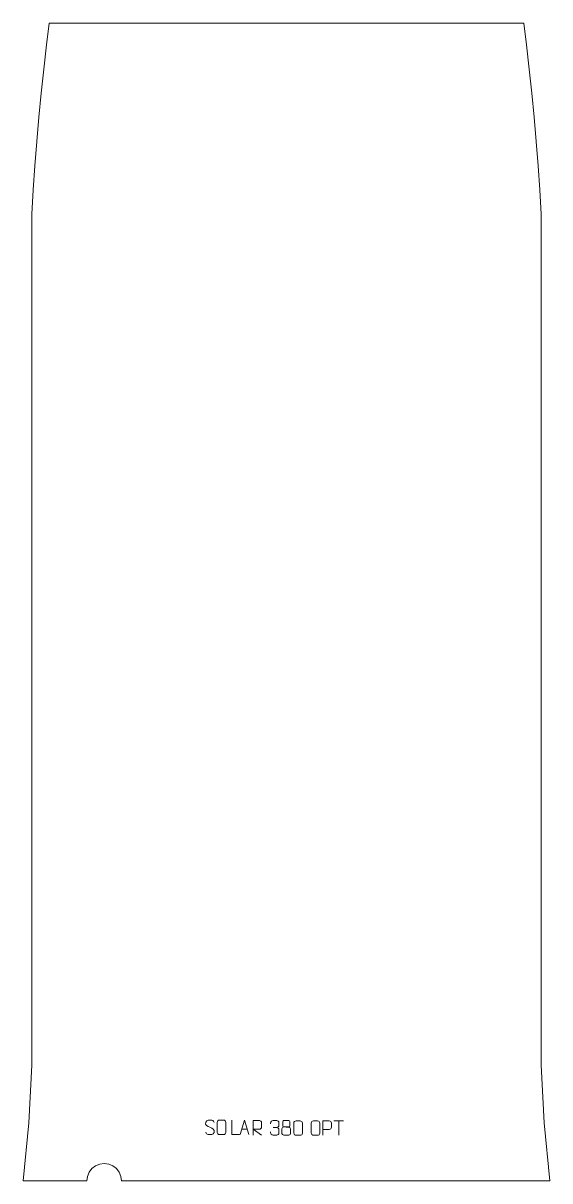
# Model space of a CAD drawing. Header units: millimetres. Extents: x -455 to 455, y -1471 to 529.
import ezdxf

# ---------------------------------------------------------------- set-up
doc = ezdxf.new("R2010")
doc.units = ezdxf.units.MM
doc.header["$MEASUREMENT"] = 0
doc.layers.add('layer 1', color=7, linetype='Continuous')

msp = doc.modelspace()

# ---------------------------------------------------------------- linework, layer by layer
at = {"layer": 'layer 1', "color": 242, "lineweight": 9}
msp.add_open_spline([(454.9995, -1470.7751), (454.9995, -1470.7751), (-285.0006, -1470.7751), (-285.0006, -1470.7751), (-285.0006, -1470.7751), (-285.0006, -1470.7751), (-286.0222, -1463.0104), (-286.0222, -1463.0104), (-286.0222, -1463.0104), (-286.0222, -1463.0104), (-289.0196, -1455.7755), (-289.0196, -1455.7755), (-289.0196, -1455.7755), (-289.0196, -1455.7755), (-293.7869, -1449.5625), (-293.7869, -1449.5625), (-293.7869, -1449.5625), (-293.7869, -1449.5625), (-300.0003, -1444.7951), (-300.0003, -1444.7951), (-300.0003, -1444.7951), (-300.0003, -1444.7951), (-307.2353, -1441.7978), (-307.2353, -1441.7978), (-307.2353, -1441.7978), (-307.2353, -1441.7978), (-314.9996, -1440.7762), (-314.9996, -1440.7762), (-314.9996, -1440.7762), (-314.9996, -1440.7762), (-322.7654, -1441.7978), (-322.7654, -1441.7978), (-322.7654, -1441.7978), (-322.7654, -1441.7978), (-330.0004, -1444.7951), (-330.0004, -1444.7951), (-330.0004, -1444.7951), (-330.0004, -1444.7951), (-336.2138, -1449.5625), (-336.2138, -1449.5625), (-336.2138, -1449.5625), (-336.2138, -1449.5625), (-340.9811, -1455.7755), (-340.9811, -1455.7755), (-340.9811, -1455.7755), (-340.9811, -1455.7755), (-343.9781, -1463.0104), (-343.9781, -1463.0104), (-343.9781, -1463.0104), (-343.9781, -1463.0104), (-344.9997, -1470.7751), (-344.9997, -1470.7751), (-344.9997, -1470.7751), (-344.9997, -1470.7751), (-454.9995, -1470.7751), (-454.9995, -1470.7751), (-454.9995, -1470.7751), (-454.9995, -1470.7751), (-444.9997, -1370.7762), (-444.9997, -1370.7762), (-444.9997, -1370.7762), (-444.9997, -1370.7762), (-440.0002, -1270.7762), (-440.0002, -1270.7762), (-440.0002, -1270.7762), (-440.0002, -1270.7762), (-440.0002, 199.2236), (-440.0002, 199.2236), (-440.0002, 199.2236), (-440.0002, 199.2236), (-437.5342, 241.0897), (-437.5342, 241.0897), (-437.5342, 241.0897), (-437.5342, 241.0897), (-434.6812, 282.9327), (-434.6812, 282.9327), (-434.6812, 282.9327), (-434.6812, 282.9327), (-431.4422, 324.7459), (-431.4422, 324.7459), (-431.4422, 324.7459), (-431.4422, 324.7459), (-427.8182, 366.5293), (-427.8182, 366.5293), (-427.8182, 366.5293), (-427.8182, 366.5293), (-423.81, 408.2762), (-423.81, 408.2762), (-423.81, 408.2762), (-423.81, 408.2762), (-419.4158, 449.9841), (-419.4158, 449.9841), (-419.4158, 449.9841), (-419.4158, 449.9841), (-414.6388, 491.6502), (-414.6388, 491.6502), (-414.6388, 491.6502), (-414.6388, 491.6502), (-409.9783, 529.2231), (-409.9783, 529.2231), (-409.9783, 529.2231), (-409.9783, 529.2231), (409.9783, 529.2231), (409.9783, 529.2231), (409.9783, 529.2231), (409.9783, 529.2231), (414.6377, 491.6502), (414.6377, 491.6502), (414.6377, 491.6502), (414.6377, 491.6502), (419.4158, 449.9841), (419.4158, 449.9841), (419.4158, 449.9841), (419.4158, 449.9841), (423.8089, 408.2762), (423.8089, 408.2762), (423.8089, 408.2762), (423.8089, 408.2762), (427.8182, 366.5293), (427.8182, 366.5293), (427.8182, 366.5293), (427.8182, 366.5293), (431.4411, 324.7459), (431.4411, 324.7459), (431.4411, 324.7459), (431.4411, 324.7459), (434.6801, 282.9327), (434.6801, 282.9327), (434.6801, 282.9327), (434.6801, 282.9327), (437.5327, 241.0897), (437.5327, 241.0897), (437.5327, 241.0897), (437.5327, 241.0897), (439.9987, 199.2236), (439.9987, 199.2236), (439.9987, 199.2236), (439.9987, 199.2236), (439.9987, -1270.7762), (439.9987, -1270.7762), (439.9987, -1270.7762), (439.9987, -1270.7762), (444.9986, -1370.7762), (444.9986, -1370.7762), (444.9986, -1370.7762), (444.9986, -1370.7762), (454.9995, -1470.7751), (454.9995, -1470.7751)], degree=3, knots=[0, 0, 0, 0, 0.026315789, 0.026315789, 0.026315789, 0.026315789, 0.052631579, 0.052631579, 0.052631579, 0.052631579, 0.078947368, 0.078947368, 0.078947368, 0.078947368, 0.105263158, 0.105263158, 0.105263158, 0.105263158, 0.131578947, 0.131578947, 0.131578947, 0.131578947, 0.157894737, 0.157894737, 0.157894737, 0.157894737, 0.184210526, 0.184210526, 0.184210526, 0.184210526, 0.210526316, 0.210526316, 0.210526316, 0.210526316, 0.236842105, 0.236842105, 0.236842105, 0.236842105, 0.263157895, 0.263157895, 0.263157895, 0.263157895, 0.289473684, 0.289473684, 0.289473684, 0.289473684, 0.315789474, 0.315789474, 0.315789474, 0.315789474, 0.342105263, 0.342105263, 0.342105263, 0.342105263, 0.368421053, 0.368421053, 0.368421053, 0.368421053, 0.394736842, 0.394736842, 0.394736842, 0.394736842, 0.421052632, 0.421052632, 0.421052632, 0.421052632, 0.447368421, 0.447368421, 0.447368421, 0.447368421, 0.473684211, 0.473684211, 0.473684211, 0.473684211, 0.5, 0.5, 0.5, 0.5, 0.526315789, 0.526315789, 0.526315789, 0.526315789, 0.552631579, 0.552631579, 0.552631579, 0.552631579, 0.578947368, 0.578947368, 0.578947368, 0.578947368, 0.605263158, 0.605263158, 0.605263158, 0.605263158, 0.631578947, 0.631578947, 0.631578947, 0.631578947, 0.657894737, 0.657894737, 0.657894737, 0.657894737, 0.684210526, 0.684210526, 0.684210526, 0.684210526, 0.710526316, 0.710526316, 0.710526316, 0.710526316, 0.736842105, 0.736842105, 0.736842105, 0.736842105, 0.763157895, 0.763157895, 0.763157895, 0.763157895, 0.789473684, 0.789473684, 0.789473684, 0.789473684, 0.815789474, 0.815789474, 0.815789474, 0.815789474, 0.842105263, 0.842105263, 0.842105263, 0.842105263, 0.868421053, 0.868421053, 0.868421053, 0.868421053, 0.894736842, 0.894736842, 0.894736842, 0.894736842, 0.921052632, 0.921052632, 0.921052632, 0.921052632, 0.947368421, 0.947368421, 0.947368421, 0.947368421, 1, 1, 1, 1], dxfattribs=at)
at = {"layer": 'layer 1', "color": 250, "lineweight": 9}
for points, knots in [([(-132.2903, -1378.1653), (-136.5386, -1376.6949), (-141.4467, -1374.8991), (-139.4416, -1369.3788), (-139.4416, -1369.3788), (-137.9381, -1365.2389), (-132.7245, -1365.6274), (-129.1209, -1366.2285), (-129.1209, -1366.2285), (-126.2603, -1366.7057), (-125.3956, -1367.9189), (-125.085, -1370.003)], [0, 0, 0, 0, 0.25, 0.25, 0.25, 0.25, 0.5, 0.5, 0.5, 0.5, 1, 1, 1, 1]), ([(-132.2903, -1378.1654), (-128.2717, -1379.8121), (-123.2422, -1381.7004), (-125.0762, -1387.0607), (-125.0762, -1387.0607), (-126.536, -1391.3271), (-131.4468, -1391.0704), (-135.1729, -1390.5157), (-135.1729, -1390.5157), (-137.9229, -1390.1059), (-139.1438, -1388.8924), (-139.5218, -1386.7802)], [0, 0, 0, 0, 0.25, 0.25, 0.25, 0.25, 0.5, 0.5, 0.5, 0.5, 1, 1, 1, 1]), ([(-115.8153, -1365.8627), (-113.4896, -1365.8627), (-111.1635, -1365.8627), (-108.8374, -1365.8627), (-108.8374, -1365.8627), (-106.8908, -1365.8271), (-104.8994, -1367.3187), (-104.8727, -1369.7563), (-104.8727, -1369.7563), (-104.8731, -1375.5032), (-104.8731, -1381.2505), (-104.8727, -1386.9982), (-104.8727, -1386.9982), (-105.0125, -1389.3216), (-106.6897, -1390.8012), (-108.8374, -1390.812), (-108.8374, -1390.812), (-111.1693, -1390.8116), (-113.5012, -1390.8116), (-115.8327, -1390.812), (-115.8327, -1390.812), (-117.7577, -1390.9174), (-119.7298, -1389.0329), (-119.7186, -1387.0156), (-119.7186, -1387.0156), (-119.7183, -1381.2455), (-119.7183, -1375.4758), (-119.7186, -1369.7065), (-119.7186, -1369.7065), (-119.7144, -1367.5684), (-117.9677, -1365.8492), (-115.8153, -1365.8627)], [0, 0, 0, 0, 0.111111111, 0.111111111, 0.111111111, 0.111111111, 0.222222222, 0.222222222, 0.222222222, 0.222222222, 0.333333333, 0.333333333, 0.333333333, 0.333333333, 0.444444444, 0.444444444, 0.444444444, 0.444444444, 0.555555556, 0.555555556, 0.555555556, 0.555555556, 0.666666667, 0.666666667, 0.666666667, 0.666666667, 0.777777778, 0.777777778, 0.777777778, 0.777777778, 1, 1, 1, 1]), ([(-81.3466, -1390.816), (-81.3466, -1390.816), (-94.2957, -1390.816), (-94.2957, -1390.816), (-94.2957, -1390.816), (-94.2957, -1390.816), (-94.2957, -1365.8624), (-94.2957, -1365.8624)], [0, 0, 0, 0, 0.333333333, 0.333333333, 0.333333333, 0.333333333, 1, 1, 1, 1]), ([(-79.7662, -1390.8159), (-79.7662, -1390.8159), (-72.3952, -1365.8624), (-72.3952, -1365.8624), (-72.3952, -1365.8624), (-72.3952, -1365.8624), (-64.8253, -1390.8159), (-64.8253, -1390.8159)], [0, 0, 0, 0, 0.333333333, 0.333333333, 0.333333333, 0.333333333, 1, 1, 1, 1]), ([(-57.7135, -1391.6586), (-57.7135, -1391.6586), (-57.7135, -1366.7051), (-57.7135, -1366.7051), (-57.7135, -1366.7051), (-54.1187, -1366.7051), (-50.5232, -1366.7051), (-46.928, -1366.7051), (-46.928, -1366.7051), (-44.6027, -1366.7428), (-43.0454, -1368.2328), (-43.0495, -1370.5992), (-43.0495, -1370.5992), (-43.0499, -1372.6347), (-43.0499, -1375.6941), (-43.0495, -1377.7301), (-43.0495, -1377.7301), (-43.056, -1379.6056), (-44.8683, -1381.5474), (-46.8778, -1381.5665), (-46.8778, -1381.5665), (-46.8778, -1381.5665), (-57.7135, -1381.5665), (-57.7135, -1381.5665), (-57.7135, -1381.5665), (-57.7135, -1381.5665), (-43.0588, -1391.6586), (-43.0588, -1391.6586)], [0, 0, 0, 0, 0.125, 0.125, 0.125, 0.125, 0.25, 0.25, 0.25, 0.25, 0.375, 0.375, 0.375, 0.375, 0.5, 0.5, 0.5, 0.5, 0.625, 0.625, 0.625, 0.625, 0.75, 0.75, 0.75, 0.75, 1, 1, 1, 1]), ([(-27.746, -1372.3894), (-27.746, -1372.3894), (-27.746, -1370.5322), (-27.746, -1370.5322), (-27.746, -1370.5322), (-27.7603, -1368.7903), (-25.0958, -1366.6722), (-23.0367, -1366.6949), (-23.0367, -1366.6949), (-20.9726, -1366.6949), (-18.9086, -1366.6949), (-16.8449, -1366.6949), (-16.8449, -1366.6949), (-14.6504, -1366.6861), (-13.0521, -1368.5329), (-13.0077, -1370.445), (-13.0077, -1370.445), (-13.0081, -1371.8801), (-13.0081, -1373.3152), (-13.0077, -1374.7507), (-13.0077, -1374.7507), (-13.0563, -1376.4042), (-14.6589, -1378.6342), (-16.8572, -1378.6242), (-16.8572, -1378.6242), (-14.6535, -1378.6354), (-13.0455, -1380.4386), (-12.9915, -1382.4981), (-12.9915, -1382.4981), (-12.9919, -1384.2828), (-12.9919, -1386.0675), (-12.9915, -1387.8526), (-12.9915, -1387.8526), (-12.9814, -1389.914), (-15.0363, -1391.6771), (-16.8572, -1391.669), (-16.8572, -1391.669), (-18.9225, -1391.6687), (-20.9877, -1391.6687), (-23.0533, -1391.669), (-23.0533, -1391.669), (-25.2219, -1391.6575), (-27.7529, -1389.2573), (-27.7715, -1387.7955), (-27.7715, -1387.7955), (-27.7715, -1387.7955), (-27.7715, -1385.8869), (-27.7715, -1385.8869)], [0, 0, 0, 0, 0.076923077, 0.076923077, 0.076923077, 0.076923077, 0.153846154, 0.153846154, 0.153846154, 0.153846154, 0.230769231, 0.230769231, 0.230769231, 0.230769231, 0.307692308, 0.307692308, 0.307692308, 0.307692308, 0.384615385, 0.384615385, 0.384615385, 0.384615385, 0.461538462, 0.461538462, 0.461538462, 0.461538462, 0.538461538, 0.538461538, 0.538461538, 0.538461538, 0.615384615, 0.615384615, 0.615384615, 0.615384615, 0.692307692, 0.692307692, 0.692307692, 0.692307692, 0.769230769, 0.769230769, 0.769230769, 0.769230769, 0.846153846, 0.846153846, 0.846153846, 0.846153846, 1, 1, 1, 1]), ([(-7.7937, -1380.6892), (-7.7937, -1383.86), (-7.7937, -1385.5621), (-7.7937, -1388.7335), (-7.7937, -1388.7335), (-7.8022, -1389.9554), (-6.1043, -1391.6481), (-4.8517, -1391.6566), (-4.8517, -1391.6566), (-1.8686, -1391.6563), (1.1147, -1391.6563), (4.0981, -1391.6566), (4.0981, -1391.6566), (5.4214, -1391.6449), (7.0418, -1390.0233), (7.0307, -1388.7241), (7.0307, -1388.7241), (7.0304, -1385.5559), (7.0304, -1383.8571), (7.0307, -1380.6892), (7.0307, -1380.6892), (6.961, -1379.3088), (5.3832, -1377.7302), (4.0778, -1377.7363), (4.0778, -1377.7363), (1.1012, -1377.7366), (-1.8754, -1377.7366), (-4.8517, -1377.7363), (-4.8517, -1377.7363), (-5.9312, -1377.7299), (-7.7775, -1379.3088), (-7.7937, -1380.6892)], [0, 0, 0, 0, 0.111111111, 0.111111111, 0.111111111, 0.111111111, 0.222222222, 0.222222222, 0.222222222, 0.222222222, 0.333333333, 0.333333333, 0.333333333, 0.333333333, 0.444444444, 0.444444444, 0.444444444, 0.444444444, 0.555555556, 0.555555556, 0.555555556, 0.555555556, 0.666666667, 0.666666667, 0.666666667, 0.666666667, 0.777777778, 0.777777778, 0.777777778, 0.777777778, 1, 1, 1, 1]), ([(-6.3349, -1368.171), (-6.3349, -1370.384), (-6.3349, -1374.0663), (-6.3349, -1376.2796), (-6.3349, -1376.2796), (-6.3199, -1376.787), (-5.5125, -1377.7184), (-4.8124, -1377.7172), (-4.8124, -1377.7172), (-1.8425, -1377.717), (1.1277, -1377.8019), (4.0981, -1377.8022), (4.0981, -1377.8022), (4.8952, -1377.798), (5.6159, -1377.0077), (5.6133, -1376.287), (5.6133, -1376.287), (5.613, -1374.071), (5.613, -1370.3863), (5.6133, -1368.171), (5.6133, -1368.171), (5.5948, -1367.4602), (4.9834, -1366.6998), (4.1495, -1366.7072), (4.1495, -1366.7072), (1.1324, -1366.7075), (-1.8845, -1366.7075), (-4.9011, -1366.7072), (-4.9011, -1366.7072), (-5.5275, -1366.6996), (-6.3516, -1367.4106), (-6.3349, -1368.171)], [0, 0, 0, 0, 0.111111111, 0.111111111, 0.111111111, 0.111111111, 0.222222222, 0.222222222, 0.222222222, 0.222222222, 0.333333333, 0.333333333, 0.333333333, 0.333333333, 0.444444444, 0.444444444, 0.444444444, 0.444444444, 0.555555556, 0.555555556, 0.555555556, 0.555555556, 0.666666667, 0.666666667, 0.666666667, 0.666666667, 0.777777778, 0.777777778, 0.777777778, 0.777777778, 1, 1, 1, 1]), ([(16.5423, -1367.1581), (18.868, -1367.1581), (21.1941, -1367.1581), (23.5202, -1367.1581), (23.5202, -1367.1581), (25.4668, -1367.1225), (27.4582, -1368.6141), (27.4849, -1371.0517), (27.4849, -1371.0517), (27.4845, -1376.7986), (27.4845, -1382.5459), (27.4849, -1388.2936), (27.4849, -1388.2936), (27.3451, -1390.617), (25.6679, -1392.0966), (23.5202, -1392.1074), (23.5202, -1392.1074), (21.1883, -1392.107), (18.8564, -1392.107), (16.5249, -1392.1074), (16.5249, -1392.1074), (14.5999, -1392.2128), (12.6278, -1390.3283), (12.639, -1388.311), (12.639, -1388.311), (12.6393, -1382.5409), (12.6393, -1376.7712), (12.639, -1371.0019), (12.639, -1371.0019), (12.6432, -1368.8638), (14.3899, -1367.1446), (16.5423, -1367.1581)], [0, 0, 0, 0, 0.111111111, 0.111111111, 0.111111111, 0.111111111, 0.222222222, 0.222222222, 0.222222222, 0.222222222, 0.333333333, 0.333333333, 0.333333333, 0.333333333, 0.444444444, 0.444444444, 0.444444444, 0.444444444, 0.555555556, 0.555555556, 0.555555556, 0.555555556, 0.666666667, 0.666666667, 0.666666667, 0.666666667, 0.777777778, 0.777777778, 0.777777778, 0.777777778, 1, 1, 1, 1]), ([(46.6998, -1367.1448), (49.0255, -1367.1448), (51.3516, -1367.1448), (53.6777, -1367.1448), (53.6777, -1367.1448), (55.6243, -1367.1092), (57.6157, -1368.6008), (57.6424, -1371.0384), (57.6424, -1371.0384), (57.642, -1376.7853), (57.642, -1382.5326), (57.6424, -1388.2803), (57.6424, -1388.2803), (57.5026, -1390.6037), (55.8254, -1392.0833), (53.6777, -1392.0941), (53.6777, -1392.0941), (51.3458, -1392.0937), (49.0139, -1392.0937), (46.6824, -1392.0941), (46.6824, -1392.0941), (44.7574, -1392.1995), (42.7853, -1390.315), (42.7965, -1388.2977), (42.7965, -1388.2977), (42.7968, -1382.5276), (42.7968, -1376.7579), (42.7965, -1370.9886), (42.7965, -1370.9886), (42.8007, -1368.8505), (44.5474, -1367.1313), (46.6998, -1367.1448)], [0, 0, 0, 0, 0.111111111, 0.111111111, 0.111111111, 0.111111111, 0.222222222, 0.222222222, 0.222222222, 0.222222222, 0.333333333, 0.333333333, 0.333333333, 0.333333333, 0.444444444, 0.444444444, 0.444444444, 0.444444444, 0.555555556, 0.555555556, 0.555555556, 0.555555556, 0.666666667, 0.666666667, 0.666666667, 0.666666667, 0.777777778, 0.777777778, 0.777777778, 0.777777778, 1, 1, 1, 1]), ([(62.8873, -1392.0981), (62.8873, -1392.0981), (62.8873, -1367.1445), (62.8873, -1367.1445), (62.8873, -1367.1445), (66.4823, -1367.1445), (70.0776, -1367.1445), (73.673, -1367.1445), (73.673, -1367.1445), (75.9982, -1367.1824), (77.5556, -1368.6725), (77.5514, -1371.0386), (77.5514, -1371.0386), (77.551, -1373.0743), (77.551, -1376.1336), (77.5514, -1378.1696), (77.5514, -1378.1696), (77.5449, -1380.045), (75.7327, -1381.9869), (73.7231, -1382.006), (73.7231, -1382.006), (73.7231, -1382.006), (62.8873, -1382.006), (62.8873, -1382.006)], [0, 0, 0, 0, 0.142857143, 0.142857143, 0.142857143, 0.142857143, 0.285714286, 0.285714286, 0.285714286, 0.285714286, 0.428571429, 0.428571429, 0.428571429, 0.428571429, 0.571428571, 0.571428571, 0.571428571, 0.571428571, 0.714285714, 0.714285714, 0.714285714, 0.714285714, 1, 1, 1, 1])]:
    msp.add_open_spline(points, degree=3, knots=knots, dxfattribs=at)
for points in [[(-23.0363, -1378.6346), (-23.0363, -1378.6346), (-16.8399, -1378.6346), (-16.8399, -1378.6346)], [(81.7258, -1367.168), (81.7258, -1367.168), (98.713, -1367.168), (98.713, -1367.168)], [(90.2196, -1392.098), (90.2196, -1392.098), (90.2196, -1367.1445), (90.2196, -1367.1445)], [(-77.0436, -1381.5665), (-77.0436, -1381.5665), (-67.5479, -1381.5665), (-67.5479, -1381.5665)]]:
    msp.add_open_spline(points, degree=3, dxfattribs=at)

doc.saveas('drawing.dxf')
